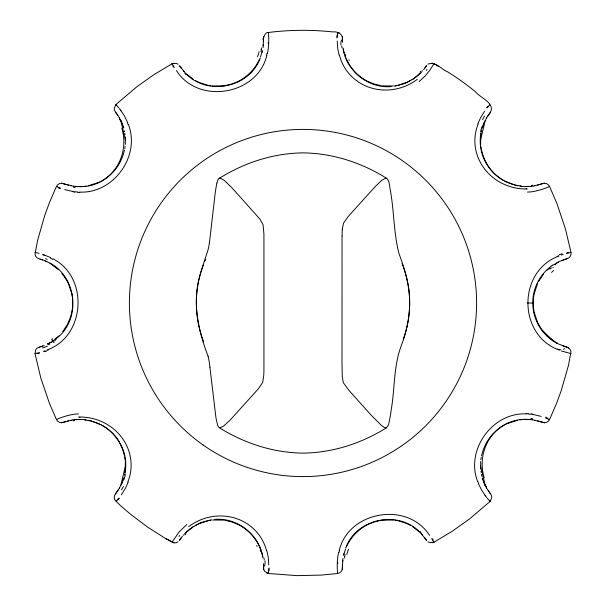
<?xml version="1.0" encoding="UTF-8"?>
<svg xmlns="http://www.w3.org/2000/svg" width="606" height="606" viewBox="0 0 606 606"><rect width="100%" height="100%" fill="white"/><g stroke="black" fill="none" stroke-linecap="round" stroke-linejoin="round"><path stroke-width="0.91" d="M533.477 307.643L533.454 298.561M263.549 41.534L263.459 38.436L263.057 47.692M342.935 558.308L342.284 569.579L341.246 571.466L339.572 572.822L337.663 573.503L321.309 575.086L296.94 575.632L268.329 573.473L264.739 571.488L263.701 569.602L263.534 563.701M263.708 36.421C262.027 45.397 263.943 31.148 268.329 32.497C289.63 29.8 311.242 29.618 332.596 31.913C337.474 31.118 343.367 34.269 342.473 39.572C342.435 40.564 342.435 41.314 342.458 42.299M342.451 564.398L342.284 569.579M342.057 236.007L341.989 363.395L342.276 376.5L343.147 381.969A37.171 5.265 -90 0 0 343.61 383.083L349.283 390.749L371.258 415.284L381.121 425.094L383.893 427.177L385.802 427.844A86.688 12.279 90 0 0 386.605 427.7L388.651 424.465L390.438 415.33A132.661 18.794 -90 0 0 391.249 409.58C394.9 388.59 393.552 366.539 401.043 346.344C406.512 331.906 410.02 316.559 409.626 301.053C409.603 284.631 404.535 268.844 398.983 253.573C393.711 233.249 394.127 211.926 390.529 191.284M557.164 349.276C518.191 333.368 518.183 272.647 557.156 256.724M268.375 572.965L268.322 573.511L268.685 568.875M337.625 33.035L337.671 32.489L337.307 37.125M263.784 375.175L262.678 382.416L258.3 388.878L230.386 419.807L223.402 426.298L219.864 427.828L218.645 427.147L217.705 425.495L215.948 417.807L209.949 367.577M342.261 229.765L343.481 223.182L348.185 216.539L375.061 186.746L382.113 180.073L385.772 178.156A93.71 13.279 -90 0 1 386.378 178.217C390.075 180.952 389.31 186.709 390.453 190.769M125.336 144.425L125.328 136.956M480.656 461.575L480.664 469.044M125.306 469.264L125.313 461.348M480.687 136.736L480.679 144.652M337.663 32.588L339.58 33.156M263.299 44.662L263.178 45.806M342.693 561.338L342.814 560.194M72.515 307.621L72.553 298.713M72.409 308.598L70.735 316.438L67.69 323.952M125.147 470.786L124.942 472.263M480.846 135.214L481.05 133.737M533.598 297.288L534.083 294.274M125.139 146.319L124.806 148.591M480.853 459.681L481.194 457.409M209.396 242.764L209.562 241.589A54.32 7.696 -90 0 0 209.759 240.014L215.145 193.473A111.542 15.801 90 0 1 215.759 189.345A73.455 10.408 -90 0 1 216.281 186.239A48.541 6.878 -90 0 1 216.6 184.565L216.948 183.004M124.791 474.528L124.98 473.574A45.632 45.094 14.8 0 0 84.885 419.996M481.202 131.472L481.012 132.426A45.632 45.094 14.8 0 0 521.107 186.004M534.166 293.834L537.636 283.396M124.412 475.112L124.563 474.407M481.429 131.593L481.74 130.192M124.51 150.106L122.654 156.56L120.011 162.438M481.482 455.894L483.338 449.44L485.982 443.562M262.39 50.487L262.224 51.192M343.602 555.513L343.769 554.808M267.314 53.533C269.072 47.579 268.966 37.269 268.367 33.042M338.686 552.467C336.921 558.421 337.027 568.731 337.625 572.958M125.548 465.688L120.632 485.754L120.859 485.3M262.277 51.715L262.125 52.343M343.716 554.285L343.867 553.657M480.444 140.312L485.361 120.246L485.141 120.7M262.14 51.548L260.459 56.896M343.943 554.089L345.534 549.104M123.738 477.793L122.988 480.157M482.255 128.207L483.005 125.843M266.829 55.343C257.452 95.165 198.26 105.043 176.429 70.576M339.163 550.657C348.541 510.835 407.732 500.957 429.563 535.424M123.518 479.225L121.329 484.664M482.474 126.775L484.664 121.336M128.146 482.171L125.404 488.33L121.336 494.822M477.854 123.829L480.588 117.67L484.656 111.178M260.292 57.941C249.96 87.431 207.979 96.225 186.36 74.083M122.162 482.376L121.298 484.361M483.83 123.624L484.694 121.639M345.7 548.059C356.033 518.569 398.013 509.775 419.632 531.917M259.542 59.115L258.838 60.608M346.458 546.885L347.155 545.392M258.08 62.092L258.467 61.35M347.526 544.65L347.912 543.908M120.299 486.406L120.079 486.823M485.694 119.594L485.914 119.177M67.486 324.339L62.774 331.565M538.514 281.654L543.362 274.26M117.193 491.511L114.473 495.625L114.201 497.761L114.754 499.844L120.405 505.548L131.116 514.714L147.97 527.349L165.62 538.567L173.952 542.855L176.111 542.741L178.058 541.817M490.534 112.148C495.14 103.035 480.202 97.801 475.437 91.748C466.711 84.635 457.553 78.06 448.023 72.061C441.592 69.705 435.26 60.691 427.934 64.183M119.64 487.61L119.329 488.163M486.353 118.39L486.663 117.837M119.7 163.006C115.579 170.422 109.36 176.649 101.944 180.77M486.292 442.994C490.413 435.578 496.632 429.351 504.048 425.23M257.679 62.827C253.24 70.796 246.347 77.363 238.173 81.431M348.314 543.173C352.753 535.204 359.646 528.637 367.819 524.569M119.821 487.542L115.458 493.852M486.171 118.458L490.527 112.163L488.8 114.489M433.585 64.38L433.941 63.782L438.449 66.319M172.415 541.62L172.059 542.196L179.141 531.917L186.875 524.47M118.541 489.474L118.178 490.042M487.451 116.526L487.815 115.958M117.829 490.572L117.503 491.057M488.163 115.428L488.489 114.943M424.814 68.107L426.563 65.645L423.632 69.751M181.179 537.893L179.444 540.34L182.398 536.212M118.738 498.215L116.117 501.268M487.254 107.785L489.875 104.732M422.647 70.758L422.268 71.182M183.285 535.31L183.724 534.818M421.609 72.076L415.784 77.363M184.383 533.924L190.208 528.637M546.93 270.321L549.566 267.928M58.933 335.8L58.191 336.512M420.117 73.409L412.944 79.083M185.875 532.591L193.049 526.917M57.812 336.86L54.434 339.648M548.589 268.45L550.854 266.617M55.631 339.012C82.196 320.089 77.129 274.783 47.397 261.868C45.602 260.997 43.64 260.209 41.867 259.633C39.557 258.86 38.572 258.777 41.511 259.519M419.117 81.53L425.177 75.985L430.01 69.948L433.934 63.804L432.04 63.145M53.457 340.36L52.48 341.034M414.193 78.515L405.172 83.378L394.62 86.211M191.799 527.485L200.821 522.622L211.373 519.789M552.619 265.337L559.512 261.436L568.731 257.974L570.216 256.406L570.988 254.391L570.981 252.384L565.489 229.091L556.99 203.73L549.551 186.428L548.385 184.8L546.574 183.626L544.453 183.232L542.453 183.61L544.453 183.232M53.161 340.807L51.79 341.701M412.004 79.666L412.481 79.378M193.511 526.622L193.988 526.334M50.487 342.299L49.495 342.875M50.737 342.345L48.518 343.405M178.088 64.228L176.141 63.312L172.051 63.782L153.772 74.75L136.63 86.923L115.943 104.535L114.208 108.247L114.481 110.39L119.723 118.284M427.904 541.772L429.851 542.688L433.941 542.218L452.22 531.25L469.362 519.077L490.049 501.465L491.784 497.753L491.511 495.61L490.534 493.845M556.505 263.125L557.3 262.686M409.929 80.848L410.497 80.545M195.503 525.455L196.064 525.152M219.145 178.429C244.347 162.635 273.147 153.25 303 152.871C332.868 153.25 361.684 162.65 386.901 178.467M386.552 427.722C361.449 443.471 332.724 452.727 303 453.129C273.208 452.735 244.445 443.418 219.289 427.647M101.187 181.186L99.634 181.974M504.813 424.814L506.358 424.026M557.687 262.481L558.452 262.087M48.041 343.655L47.404 343.981M408.792 81.439L409.361 81.151M196.632 524.849L197.2 524.561M48.132 343.769L47.616 344.026M237.635 81.696L231.492 84.136L224.591 85.741M368.357 524.304L374.5 521.864L381.401 520.259M407.626 82.007L408.209 81.727M197.783 524.273L198.367 523.993M44.177 345.541L37.277 348.018L35.799 349.586L35.012 353.616L40.822 378.038L49.442 403.376L56.441 419.572L57.608 421.2L59.426 422.374L61.539 422.768L72.659 419.852M549.15 186.618C544.468 188.822 534.242 192.178 527.455 192.072M56.843 419.382C61.592 417.155 71.728 413.837 78.538 413.928M48.768 349.306C85.643 334.641 88.408 276.821 52.942 258.8M98.839 182.353L88.415 185.716M507.154 423.647L517.577 420.284M407.035 82.272L398.65 85.09M198.957 523.728L207.343 520.91M558.361 256.202L559.08 255.906M47.563 349.829L46.851 350.116M561.921 260.519L562.497 260.292M42.799 345.965L41.784 346.329M563.3 259.997L564.194 259.679M45.079 350.791L43.337 351.389M561.451 255.02L563.156 254.452M564.58 259.55L566.898 258.838M539.848 184.565L542.468 183.61L533.333 186.148M66.213 421.412L61.539 422.768M41.443 346.503L40.822 346.7M174.308 67.478L172.051 63.782L173.998 63.221M431.995 542.779L433.941 542.218L431.684 538.522M39.458 352.548L35.027 353.609L35.421 353.518M566.496 253.459L570.973 252.384L570.587 252.475M538.476 184.898L537.53 185.148M67.524 421.102L68.463 420.852M39.648 347.026L39.132 347.162M535.446 185.625L534.803 185.754M70.546 420.375L71.19 420.246M397.415 85.355L394.923 85.794M208.578 520.645L211.07 520.206M73.826 186.322L61.547 183.232L59.426 183.633L57.615 184.8L56.441 186.436L49.442 202.624L44.799 215.259L37.511 240.688L35.004 254.399L35.784 256.406L37.261 257.974L39.11 258.838M532.166 419.678L544.446 422.768L546.567 422.367L548.377 421.2L549.551 419.564L556.55 403.376L561.194 390.741L568.481 365.312L570.996 351.609L570.216 349.594L568.739 348.026L566.921 347.17M532.932 186.065L530.901 186.322M73.061 419.935L75.091 419.678M224.076 85.817L212.479 85.976M381.916 520.183L393.514 520.024M86.037 186.11L83.689 186.383M519.956 419.89L522.311 419.617M531.795 186.375L521.054 186.504M74.197 419.625L84.938 419.496M393.506 85.976L382.378 85.885M212.494 520.024L223.614 520.115M529.811 186.421L525.682 186.55M76.182 419.579L80.31 419.45M391.211 86.575C368.259 88.726 346.124 70.72 342.988 48.071M214.782 519.425C237.734 517.274 259.868 535.28 263.004 557.929M81.302 186.746L75.364 186.512M524.69 419.254L530.629 419.488M80.606 186.55L76.212 186.421M525.387 419.45L529.78 419.579M527.394 303L533.235 303M79.878 192.102C113.648 193.64 140.683 155.931 128.366 124.45M526.114 413.898C492.345 412.36 465.31 450.069 477.626 481.55M77.863 192.041L74.826 191.791M528.129 413.959L531.167 414.209M75.508 186.36L73.667 186.156M530.485 419.64L532.326 419.844M521.963 186.353L519.971 186.118M84.037 419.647L86.022 419.882M73.19 191.579L64.728 189.602M532.803 414.421L541.264 416.398M211.07 85.794L208.381 85.317M394.923 520.206L397.612 520.683M381.272 85.726L374.122 84.014L367.206 81.121M224.728 520.274L231.871 521.986L238.787 524.879M61.547 183.232L66.213 184.588M544.446 422.768L539.779 421.412M71.144 185.747L70.682 185.656M534.848 420.253L535.31 420.344M517.759 185.754L515.554 185.277M88.234 420.246L90.438 420.723M566.905 347.162L568.739 348.026M570.587 353.525L570.973 353.616L561.459 350.988M35.39 252.475L35.019 252.391L39.155 253.369M207.494 85.128L200.313 82.855M398.498 520.872L405.679 523.145M68.478 185.148L66.872 184.716M537.514 420.852L539.12 421.284M514.82 185.088L504.677 181.118M91.18 420.912L101.316 424.882M564.542 346.503L566.815 347.14L557.459 343.564M42.882 254.467L50.669 257.595M266.413 572.844L268.322 573.465M41.693 259.641L42.67 259.989M564.11 346.291L563.247 345.988M173.952 542.855L165.62 538.567M60.335 188.057L56.456 186.436L57.29 186.792M545.658 417.943L549.551 419.572L548.703 419.208M562.277 345.617L562.777 345.814M559.444 350.238L558.376 349.798M45.018 260.913L45.776 261.247M199.116 82.34L199.707 82.605M406.285 523.402L406.884 523.66M198.518 82.075L197.935 81.802M407.474 523.925L408.058 524.198M46.329 261.497L46.897 261.769M197.359 81.515L196.783 81.227M408.641 524.485L409.209 524.773M196.215 80.931L195.374 80.477M409.777 525.069L410.618 525.531M557.361 343.352L548.415 337.072M556.709 343.163C542.218 335.451 532.613 319.453 532.803 303M366.395 80.689C359.184 76.773 353.063 70.887 348.889 63.827M239.597 525.311C246.809 529.227 252.929 535.113 257.103 542.173M49.836 263.322L50.487 263.701M503.018 180.179C496.072 176.081 490.246 170.104 486.323 163.059M102.975 425.821C109.921 429.919 115.746 435.896 119.67 442.941M50.874 263.936L58.403 269.685M193.193 79.174L186.322 73.841M412.8 526.826L419.67 532.159M542.181 330.315L553.422 340.996M547.006 335.747L547.786 336.497M185.519 73.265L179.527 65.804L180.724 67.493M420.473 532.735L426.563 540.347L425.268 538.507M421.125 533.591L421.518 534.007M184.277 71.788L183.913 71.387M421.715 534.212L422.079 534.613M545.483 334.186L541.393 329.103L537.878 323.096M489.512 500.882L490.042 501.465L487.171 498.109M116.481 105.118L115.966 104.558L118.821 107.891M183.732 71.19L183.391 70.811M422.261 534.81L422.602 535.189M486.27 487.716L490.527 493.829L488.8 491.511M61.857 273.329L66.796 280.396M115.61 112.36L117.193 114.489M181.292 68.251L180.899 67.728M424.7 537.749L425.094 538.272M485.482 495.928L481.573 490.11L478.316 483.391M120.511 110.072L124.419 115.89L127.677 122.609M488.61 491.239L488.118 490.504M117.382 114.761L117.875 115.496M172.051 63.782L172.407 64.372M433.926 542.196L433.585 541.628M486.61 488.072L486.277 487.489M119.382 117.928L119.715 118.511M348.117 62.471L348.427 63.024M257.565 542.976L257.876 543.529M67.152 281.04L68.099 282.873M485.944 486.876L485.686 486.391M120.049 119.124L120.306 119.609M486.027 162.522L483.391 156.712L481.467 150.03M485.618 486.535L482.232 478.452M120.382 119.465L123.76 127.548M119.965 443.478L122.601 449.296L124.525 455.97M347.526 61.357L347.814 61.918M258.179 544.082L258.467 544.642M485.111 485.239L485.353 485.732M120.639 120.268L120.882 120.761M346.973 60.236L347.246 60.797M258.747 545.203L259.02 545.764M68.326 283.343L71.781 293.599M537.636 322.597L534.189 312.272M484.792 484.58L483.838 482.391M121.2 121.42L122.154 123.609M346.45 59.1L346.708 59.668M259.285 546.332L259.792 547.46M345.761 57.472L345.973 58.002M260.019 547.998L260.232 548.528M345.155 55.873L345.352 56.403M260.641 549.597L260.838 550.127M344.625 54.275L343.913 51.79M261.375 551.725L262.08 554.21M339.155 55.328L337.739 48.7L337.216 41.026M266.837 550.672L268.253 557.3L268.776 564.974M208.07 356.237C198.412 330.884 192.079 302.917 199.745 276.116A154.674 21.914 90 0 1 200.677 272.632L208.146 249.445A45.283 6.416 -90 0 0 209.403 242.809M480.444 465.688L485.27 485.565M120.73 120.435L125.548 140.312M343.791 51.298L343.291 48.965M262.201 554.702L262.701 557.035M481.846 476.24L481.422 474.346M124.366 130.699L124.571 131.654M71.864 294.016L72.326 296.773M534.098 311.84L533.591 308.643M481.209 148.69L480.899 146.682M124.783 457.31L125.177 459.984M480.929 471.438L481.073 472.415M124.919 133.585L125.063 134.562M342.292 36.398L342.504 40.746M263.701 569.602L263.489 565.254M560.845 349.935A18.778 4.59 25.3 0 1 559.088 349.261M558.384 349.495A27.202 13.196 30.2 0 1 557.194 348.98M557.119 256.406A27.346 13.718 -30.5 0 1 558.353 255.868M559.429 254.709A19.248 6.696 -27.6 0 1 562.141 253.77M566.807 252.823A11.893 1.083 -20.7 0 1 568.617 252.634M42.715 254.732A12.029 0.386 17.9 0 1 45.253 255.512M50.465 258.148A38.095 29.012 35.6 0 1 52.684 259.33M48.806 349.639A26.982 13.574 -30.6 0 1 47.571 350.17M46.601 351.018A19.513 6.787 -27.6 0 1 44.639 351.73M39.39 353.29A12.022 1.341 -21.5 0 1 37.307 353.419M119.329 108.648A11.9 0.409 54.2 0 1 120.95 110.762M127.427 122.715A46.685 42.685 76.6 0 1 128.116 124.548M79.878 192.344A47.419 44.427 -5.9 0 1 77.841 192.284M74.773 192.094A39.382 31.179 -0.4 0 1 73.121 191.882M60.244 188.814A12.181 1.379 14.4 0 1 58.35 187.557M78.666 417.019A50.533 47.526 6.1 0 1 127.813 482.05M119.427 498.23A12.082 1.114 -56.8 0 1 117.64 499.92M527.326 188.981A50.533 47.526 6.1 0 1 478.179 123.95M486.565 107.77A12.082 1.114 -56.8 0 1 488.353 106.08M486.663 497.352A11.9 0.409 54.2 0 1 485.042 495.238M478.566 483.293A46.685 42.685 76.6 0 1 477.876 481.452M526.122 413.656A47.419 44.427 -5.9 0 1 528.152 413.716M531.22 413.906A39.382 31.179 -0.4 0 1 532.871 414.118M545.748 417.186A12.181 1.379 14.4 0 1 547.642 418.443M338.981 552.528A46.154 41.609 -68 0 1 339.458 550.733M432.616 538.84A11.969 1.167 51 0 1 432.995 540.143M417.367 79.295A50.525 47.798 -29.5 0 1 339.458 55.244M336.807 37.981A11.976 1.098 87.2 0 1 337.163 35.034M267.011 53.472A46.154 41.609 -68 0 1 266.534 55.267M173.377 67.16A11.969 1.167 51 0 1 172.998 65.857M188.625 526.705A50.525 47.798 -29.5 0 1 266.534 550.756M269.193 568.019A11.976 1.098 87.2 0 1 268.829 570.966M268.049 42.791A48.291 16.218 -53.8 0 1 268.352 43.73M261.512 47.912A26.172 12.968 -74.7 0 1 261.201 49.624M261.3 49.768A33.678 23.013 -71.4 0 1 260.906 51.51M259.148 51.684A41.988 35.451 -67.6 0 1 257.436 56.828M185.83 74.44A26.05 14.87 37.4 0 1 184.959 73.576M426.942 69.387A43.48 10.204 -26.3 0 1 426.526 70.584M421.034 71.038A10.59 1.06 -47.3 0 1 420.019 72.182M415.618 77.159A42.261 38.61 -29 0 1 414.042 78.303M341.981 47.836A20.263 9.332 75.3 0 1 341.761 46.041M340.966 45.071A8.166 2.735 77.6 0 1 341.708 39.92M349.162 60.532A40.413 3.431 76.3 0 1 348.995 59.691M345.746 55.502A66.365 36.11 33.2 0 1 345.375 54.449M526.629 188.678A67.804 42.693 50.3 0 1 526.016 188.724M532.879 185.209A26.172 13.438 -2.4 0 1 531.447 185.413M480.672 131.35A43.844 42.579 -83.6 0 1 481.967 126.601M482.603 119.587A21.687 12.499 -70.6 0 1 484.603 116.102M564.307 348.245A41.496 9.772 45.7 0 1 563.701 349.51M557.535 343.238A26.656 14.673 34.2 0 1 556.8 342.852M532.75 303A45.602 45.602 0 0 1 548.536 268.382M550.702 266.413A42.276 39.254 -43.9 0 1 552.483 265.125M552.854 267.647A40.231 4.553 -34.7 0 1 553.339 267.367M554.99 264.89A54.585 18.233 -54.1 0 1 555.717 264.436M551.536 272.374A64.797 30.497 -66.7 0 1 553.634 270.518M549.877 269.269A67.577 39.087 -79 0 1 551.46 267.913M79.363 417.322A67.804 42.693 50.3 0 1 79.977 417.276M73.114 420.791A26.172 13.438 -2.4 0 1 74.553 420.587M125.321 474.649A43.844 42.579 -83.6 0 1 124.025 479.399M123.389 486.413A21.687 12.499 -70.6 0 1 121.389 489.898M179.05 536.613A43.48 10.204 -26.3 0 1 179.467 535.416M184.959 534.962A10.59 1.06 -47.3 0 1 185.974 533.818M190.375 528.841A42.261 38.61 -29 0 1 191.951 527.697M264.011 558.164A20.263 9.332 75.3 0 1 264.231 559.959M265.027 560.929A8.166 2.735 77.6 0 1 264.284 566.08M256.83 545.468A40.413 3.431 76.3 0 1 257.02 546.453M260.247 550.498A66.365 36.11 33.2 0 1 260.618 551.551M337.943 563.209A48.291 16.218 -53.8 0 1 337.64 562.27M344.481 558.088A26.172 12.968 -74.7 0 1 344.791 556.376M344.7 556.232A33.678 23.013 -71.4 0 1 345.094 554.49M346.844 554.316A41.988 35.451 -67.6 0 1 348.556 549.172M420.163 531.56A26.05 14.87 37.4 0 1 421.034 532.424M482.649 478.952A65.698 35.345 -70 0 1 482.376 478.051M486.55 486.982A16.657 4.901 65.7 0 1 485.967 485.914M484.179 477.839A45.427 43.329 81.6 0 1 524.69 419.36M530.879 418.488A30.277 20.589 -0.5 0 1 532.492 418.701M123.344 127.048A65.698 35.345 -70 0 1 123.616 127.949M119.443 119.018A16.657 4.901 65.7 0 1 120.026 120.086M121.814 128.161A45.427 43.329 81.6 0 1 81.302 186.64M75.114 187.512A30.277 20.589 -0.5 0 1 73.5 187.299M45.602 258.754A48.844 14.264 50.5 0 1 47.253 259.33M56.07 339.595A42.208 39.595 -44.4 0 1 53.555 341.413M51.957 342.011A35.996 28.323 -38.8 0 1 50.889 342.655M49.866 343.95A26.846 16.165 -35.1 0 1 48.336 344.746M47.419 346.177A12.643 4.999 -31.6 0 1 42.534 347.836M53.464 342.602A32.626 0.515 -19.3 0 1 54.108 342.375M52.313 339.799A41.625 2.924 -29.9 0 1 51.821 340.042M52.593 338.731A41.11 5.113 -35.8 0 1 51.707 339.239M402.051 263.496A106.641 106.641 0 0 1 403.278 339.262M203.699 341.875A106.641 106.641 0 0 1 203.381 264.936M204.919 261.141A106.641 106.641 0 0 1 205.745 259.262M342.079 236.014A23.308 3.303 -90 0 1 342.254 229.735M208.085 356.093A49.616 7.03 -90 0 1 209.964 367.494M263.815 374.538A30.868 4.371 90 0 0 263.928 369.986L263.928 235.696A38.655 5.477 -90 0 0 263.883 233.515L263.065 224.72L259.8 218.971L232.06 187.913L224.409 180.505L220.364 178.164A100.051 14.173 -90 0 0 219.713 178.194A59.04 8.363 -90 0 0 218.471 179.028L218.433 179.118A33.141 4.696 -90 0 0 216.94 182.951M203.04 444.933A173.596 173.596 0 0 0 475.892 318.597A173.596 173.596 0 0 0 230.06 145.47A173.596 173.596 0 0 0 203.04 444.933"/></g></svg>
